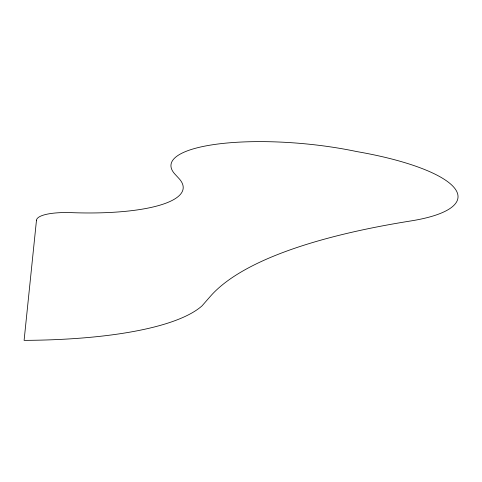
<?xml version="1.0" encoding="UTF-8"?>
<svg xmlns="http://www.w3.org/2000/svg" width="482" height="482" viewBox="0 0 482 482"><rect width="100%" height="100%" fill="white"/><g stroke="black" fill="none" stroke-linecap="round" stroke-linejoin="round"><path stroke-width="0.72" d="M36.475 220.268L24.1 340.376A279.235 71.33 5.1 0 0 202.072 305.817L210.405 296.291A687.507 175.623 5.1 0 1 410.694 220.967A151.408 38.674 5.1 0 0 356.704 151.565A128.905 32.927 5.1 0 0 218.629 143.925A128.905 32.927 5.1 0 0 175.008 174.225L178.912 178.454A136.454 34.855 5.1 0 1 71.601 212.646A42.97 10.978 5.1 0 0 36.475 220.268"/></g></svg>
